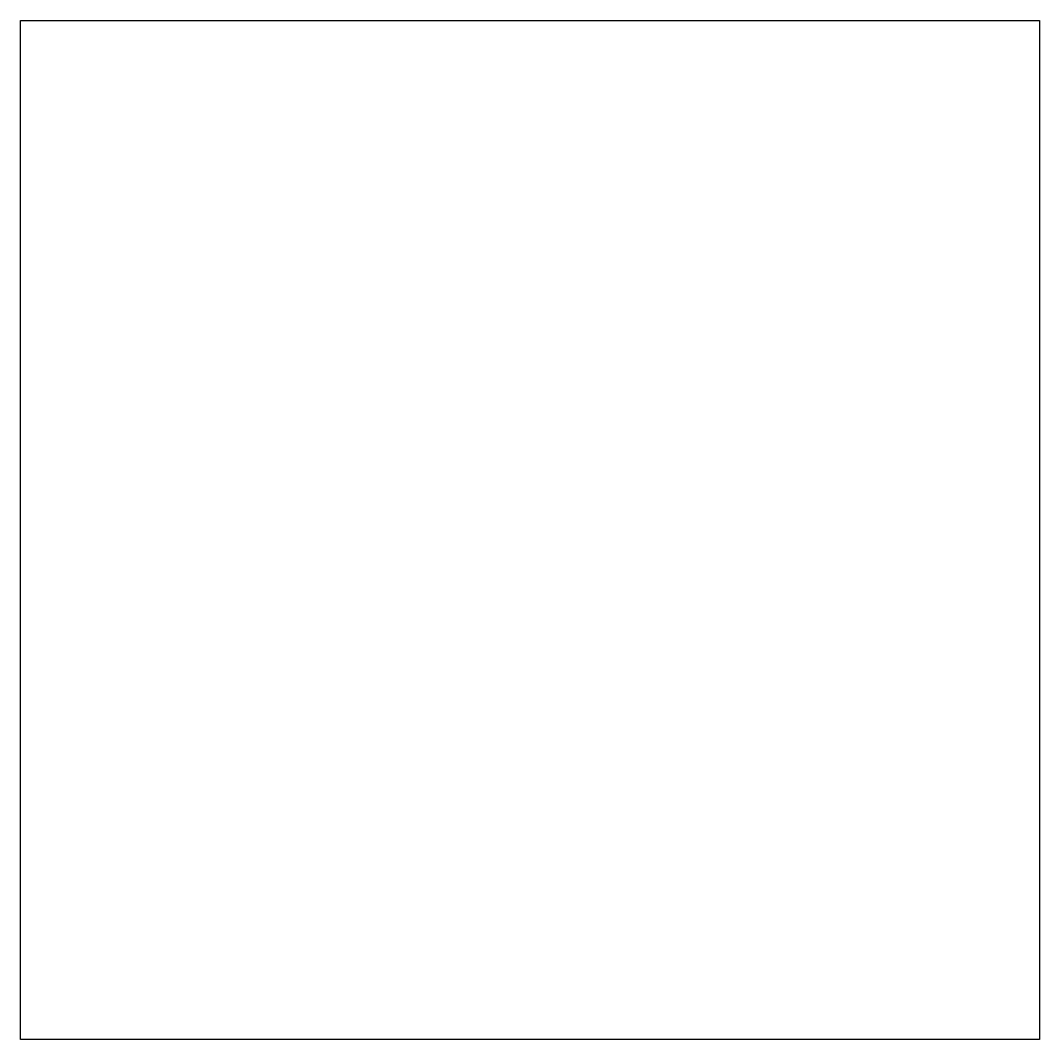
# Model space of a CAD drawing. Header units: inches. Extents: x 194.37 to 198.37, y -476.5 to -472.5.
import ezdxf

# ---------------------------------------------------------------- set-up
doc = ezdxf.new("R2010")
doc.units = ezdxf.units.IN
doc.header["$MEASUREMENT"] = 0
doc.layers.add('E301-Electrical-attic', color=7, linetype='Continuous', lineweight=9, true_color=0xffa912)

msp = doc.modelspace()

# ---------------------------------------------------------------- linework, layer by layer
at = {"layer": 'E301-Electrical-attic', "lineweight": 30}
for p, q in [((194.3707, -476.4973), (194.3707, -472.4973)), ((194.3707, -472.4973), (198.3707, -472.4973)), ((198.3707, -472.4973), (198.3707, -476.4973)), ((198.3707, -476.4973), (194.3707, -476.4973))]:
    msp.add_line(p, q, dxfattribs=at)

doc.saveas('drawing.dxf')
